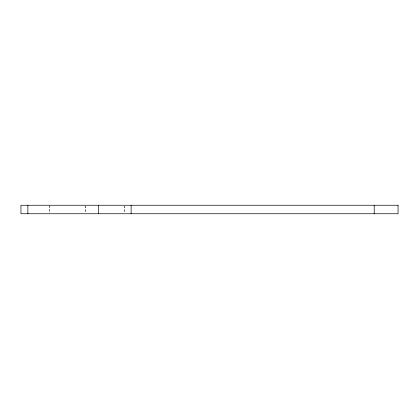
<?xml version="1.0" encoding="UTF-8"?>
<svg xmlns="http://www.w3.org/2000/svg" width="419" height="419" viewBox="0 0 419 419"><rect width="100%" height="100%" fill="white"/><g stroke="black" fill="none" stroke-linecap="round" stroke-linejoin="round"><path stroke-width="0.31" stroke-dasharray="2.1 1.57" d="M124.778 205.907L124.778 213.093M124.642 205.907L124.642 213.093M85.544 205.907L85.544 213.093M85.476 205.907L85.476 213.093M49.672 205.907L49.672 213.093M49.531 205.252L49.531 213.093"/><path stroke-width="0.63" d="M374.209 205.252L374.209 213.748M131.11 205.252L131.11 213.748M98.575 205.252L98.575 213.748M27.89 205.252L27.89 213.748M398.05 205.252L20.95 205.252L20.95 213.748L398.05 213.748L398.05 205.252"/></g></svg>
